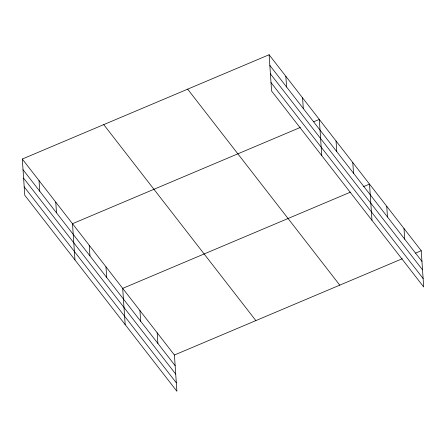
<?xml version="1.0" encoding="UTF-8"?>
<svg xmlns="http://www.w3.org/2000/svg" width="446" height="446" viewBox="0 0 446 446"><rect width="100%" height="100%" fill="white"/><g stroke="black" fill="none" stroke-linecap="round" stroke-linejoin="round"><path stroke-width="0.67" d="M22.3 159.032L174.419 355.01L176.889 391.253L24.77 195.276L22.3 159.032L269.111 54.747L421.23 250.724L423.7 286.968L271.581 90.99L269.111 54.747M300.37 127.422L72.497 223.708L74.967 259.951M313.627 121.819L319.308 119.416L321.783 155.665M350.567 192.092L122.695 288.378L125.17 324.621M363.195 186.757L369.511 184.092L371.981 220.335M174.419 355.01L402.286 258.725M415.549 253.122L421.23 250.724M269.841 65.411L421.955 261.389M270.415 73.852L422.529 269.83M271.006 82.549L423.126 278.527M187.666 89.161L339.78 285.139M103.745 124.618L255.865 320.596M23.025 169.697L175.144 365.675M23.605 178.138L175.718 374.116M24.195 186.835L176.315 382.813M403.987 228.514L404.717 239.179M386.749 206.303L387.474 216.968M352.775 162.534L353.505 173.199M336.044 140.975L336.769 151.64M302.578 97.864L303.302 108.529M285.847 76.305L286.572 86.97M157.176 332.8L157.906 343.465M139.938 310.589L140.663 321.254M105.964 266.82L106.689 277.484M89.233 245.261L89.958 255.926M55.767 202.15L56.491 212.814M39.031 180.591L39.761 191.256"/></g></svg>
